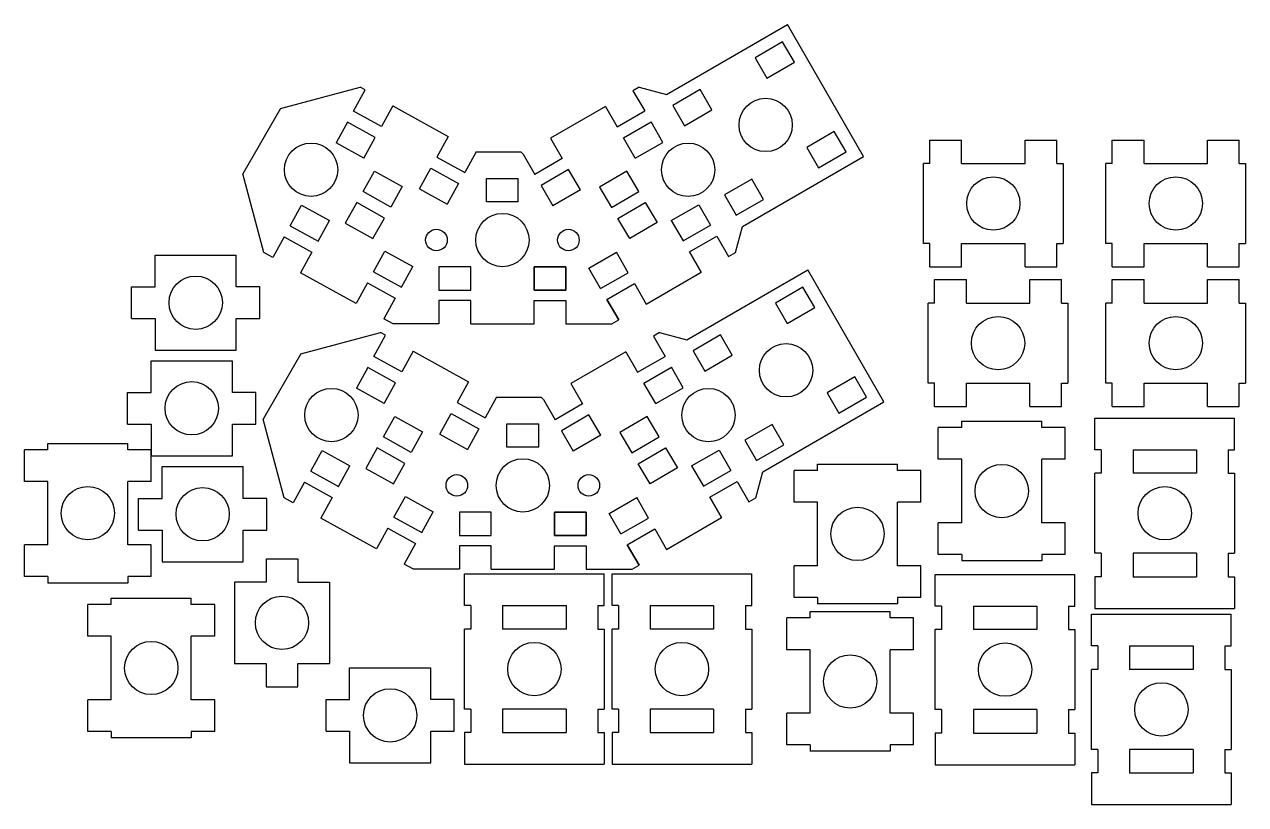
# Model space of a CAD drawing. Header units: millimetres. Extents: x -58 to 134, y 24 to 147.
import ezdxf

# ---------------------------------------------------------------- set-up
doc = ezdxf.new("R2010")
doc.units = ezdxf.units.MM
doc.layers.get('0').update_dxf_attribs({"color": 178, "lineweight": 25, "true_color": 0x00004c})

# ---------------------------------------------------------------- blocks, each defined once
blk = doc.blocks.new('partition')
at = {"color": 1, "true_color": 0xff0000}
for p, q in [((2, 21), (7, 21)), ((2, 17.3), (2, 21)), ((7, 17.3), (7, 21)), ((17, 17.3), (17, 21)), ((17, 21), (22, 21)), ((22, 17.3), (22, 21)), ((2, 17.3), (1, 17.3)), ((1, 4.7), (1, 17.3)), ((7, 17.3), (17, 17.3)), ((22, 17.3), (23, 17.3)), ((23, 17.3), (23, 4.7)), ((2, 4.7), (1, 4.7)), ((2, 1), (2, 4.7)), ((7, 4.7), (17, 4.7)), ((7, 1), (7, 4.7)), ((17, 1), (17, 4.7)), ((22, 1), (22, 4.7)), ((22, 4.7), (23, 4.7)), ((2, 1), (7, 1)), ((17, 1), (22, 1))]:
    blk.add_line(p, q, dxfattribs=at)
blk.add_circle((12, 11), 4.2, dxfattribs=at)
blk = doc.blocks.new('vertex')
at = {"color": 1, "true_color": 0xff0000}
for p, q in [((25.83, 22.95), (44.91, 33.97)), ((56.91, 13.18), (44.91, 33.97)), ((44.15, 31.22), (39.82, 28.72)), ((46, 28.01), (44.15, 31.22)), ((39.82, 28.72), (41.67, 25.51)), ((41.67, 25.51), (46, 28.01)), ((-34.97, 20.74), (-22.43, 24.1)), ((-23.46, 20.31), (-21.62, 23.64)), ((-21.62, 23.64), (-22.43, 24.1)), ((21.54, 24.1), (20.57, 23.53)), ((20.57, 23.53), (22.42, 20.33)), ((21.42, 24.02), (21.54, 24.1)), ((21.54, 24.1), (25.83, 22.95)), ((31.16, 23.72), (26.83, 21.22)), ((33.01, 20.51), (31.16, 23.72)), ((26.83, 21.22), (28.68, 18.01)), ((-34.97, 20.74), (-40.93, 10.41)), ((-19.08, 17.89), (-23.46, 20.31)), ((-17.29, 21.13), (-19.08, 17.89)), ((-17.29, 21.13), (-8.54, 16.3)), ((16.24, 21.03), (7.58, 16.03)), ((16.24, 21.03), (18.09, 17.83)), ((18.09, 17.83), (22.42, 20.33)), ((28.68, 18.01), (33.01, 20.51)), ((-24.43, 18.56), (-26.21, 15.32)), ((-20.05, 16.14), (-24.43, 18.56)), ((19.09, 16.1), (23.42, 18.6)), ((25.27, 15.39), (23.42, 18.6)), ((-21.84, 12.9), (-20.05, 16.14)), ((-8.54, 16.3), (-10.33, 13.06)), ((-8.54, 16.3), (-10.33, 13.06)), ((7.58, 16.03), (9.43, 12.83)), ((20.94, 12.89), (19.09, 16.1)), ((52.3, 17.1), (47.97, 14.6)), ((54.15, 13.9), (52.3, 17.1)), ((-21.84, 12.9), (-26.21, 15.32)), ((-4.16, 13.88), (-5.95, 10.64)), ((-4.16, 13.88), (0, 13.88)), ((-1.25, 13.88), (2.91, 13.88)), ((3.25, 13.53), (2.91, 13.88)), ((3.25, 13.53), (5.1, 10.33)), ((20.94, 12.89), (25.27, 15.39)), ((47.97, 14.6), (49.82, 11.4)), ((49.82, 11.4), (54.15, 13.9)), ((-10.33, 13.06), (-5.95, 10.64)), ((9.43, 12.83), (5.1, 10.33)), ((37.83, 2.16), (56.91, 13.18)), ((-37.62, -1.95), (-40.93, 10.41)), ((-21.97, 7.63), (-20.16, 10.86)), ((-20.16, 10.86), (-15.8, 8.41)), ((-13.08, 8.07), (-11.29, 11.31)), ((-11.29, 11.31), (-6.92, 8.89)), ((-2.5, 6), (-2.5, 9.7)), ((-2.5, 9.7), (2.5, 9.7)), ((2.5, 6), (2.5, 9.7)), ((10.43, 11.1), (6.1, 8.6)), ((12.28, 7.89), (10.43, 11.1)), ((19.61, 10.86), (15.3, 8.32)), ((21.48, 7.67), (19.61, 10.86)), ((-15.8, 8.41), (-17.61, 5.19)), ((-13.08, 8.07), (-8.7, 5.65)), ((-6.92, 8.89), (-8.7, 5.65)), ((6.1, 8.6), (6.1, 8.6)), ((6.1, 8.6), (7.95, 5.39)), ((12.28, 7.89), (7.95, 5.39)), ((15.3, 8.32), (17.17, 5.13)), ((39.31, 9.6), (34.98, 7.1)), ((41.16, 6.4), (39.31, 9.6)), ((-22.95, 5.89), (-24.76, 2.66)), ((-18.59, 3.44), (-22.95, 5.89)), ((-17.61, 5.19), (-21.97, 7.63)), ((2.5, 6), (-2.5, 6)), ((17.17, 5.13), (21.48, 7.67)), ((18.18, 3.41), (22.49, 5.94)), ((22.49, 5.94), (24.37, 2.75)), ((34.98, 7.1), (36.83, 3.9)), ((36.83, 3.9), (41.16, 6.4)), ((-33.43, 2.25), (-31.64, 5.49)), ((-31.64, 5.49), (-27.26, 3.07)), ((26.61, 3.07), (30.94, 5.57)), ((30.94, 5.57), (32.79, 2.36)), ((-33.43, 2.25), (-29.05, -0.17)), ((-29.05, -0.17), (-27.26, 3.07)), ((-24.76, 2.66), (-20.4, 0.22)), ((-20.4, 0.22), (-18.59, 3.44)), ((20.06, 0.22), (18.18, 3.41)), ((24.37, 2.75), (20.06, 0.22)), ((26.61, 3.07), (28.46, -0.14)), ((28.46, -0.14), (32.79, 2.36)), ((36.73, -1.95), (37.83, 2.16)), ((-34.39, 0.5), (-36.18, -2.74)), ((-34.39, 0.5), (-30.02, -1.92)), ((29.46, -1.87), (33.79, 0.63)), ((33.79, 0.63), (35.64, -2.58)), ((33.79, 0.63), (35.64, -2.58)), ((-30.02, -1.92), (-31.81, -5.16)), ((-20.3, -5), (-18.51, -1.76)), ((-18.51, -1.76), (-14.13, -4.18)), ((29.46, -1.87), (31.31, -5.08)), ((31.31, -5.08), (29.46, -1.87)), ((-36.18, -2.74), (-37.62, -1.95)), ((13.62, -4.43), (17.95, -1.93)), ((19.8, -5.14), (17.95, -1.93)), ((35.64, -2.58), (36.73, -1.95)), ((-23.05, -9.99), (-31.81, -5.16)), ((-20.3, -5), (-15.92, -7.42)), ((-15.92, -7.42), (-14.13, -4.18)), ((-10, -4.2), (-10, -7.9)), ((-10, -4.2), (-10, -7.9)), ((-5, -4.2), (-10, -4.2)), ((-5, -7.9), (-5, -4.2)), ((5, -4.2), (5, -7.9)), ((10, -4.2), (5, -4.2)), ((5, -4.2), (10, -4.2)), ((5, -7.9), (5, -4.2)), ((10, -7.9), (10, -4.2)), ((10, -4.2), (10, -7.9)), ((15.47, -7.64), (13.62, -4.43)), ((15.47, -7.64), (19.8, -5.14)), ((22.65, -10.08), (31.31, -5.08)), ((-21.26, -6.75), (-23.05, -9.99)), ((-21.26, -6.75), (-16.89, -9.17)), ((16.47, -9.37), (20.8, -6.87)), ((20.8, -6.87), (22.65, -10.08)), ((20.8, -6.87), (22.65, -10.08)), ((-16.89, -9.17), (-18.67, -12.41)), ((-10, -7.9), (-5, -7.9)), ((-10, -9.5), (-10, -13.2)), ((-5, -9.5), (-10, -9.5)), ((-5, -13.2), (-5, -9.5)), ((5, -7.9), (10, -7.9)), ((10, -7.9), (5, -7.9)), ((5, -9.5), (10, -9.5)), ((5, -13.2), (5, -9.5)), ((10, -9.5), (10, -13.2)), ((16.47, -9.37), (18.32, -12.58)), ((18.32, -12.58), (16.47, -9.37)), ((-17.24, -13.2), (-18.67, -12.41)), ((-10, -13.2), (-17.24, -13.2)), ((-5, -13.2), (5, -13.2)), ((10, -13.2), (17.24, -13.2)), ((17.24, -13.2), (18.32, -12.58))]:
    blk.add_line(p, q, dxfattribs=at)
for centre, radius in [((41.48, 18.13), 4.2), ((-30.16, 11.08), 4.2), ((29.26, 11.07), 4.2), ((0, 0), 4.2), ((-10.4, 0), 1.7), ((10.4, 0), 1.7)]:
    blk.add_circle(centre, radius, dxfattribs=at)
blk = doc.blocks.new('outer endings')
at = {"color": 1, "true_color": 0xff0000}
for p, q in [((-26.41, 34.45), (-26.41, 39.45)), ((-26.41, 39.45), (-4.41, 39.45)), ((-4.41, 34.45), (-4.41, 39.45)), ((-25.41, 34.45), (-26.41, 34.45)), ((-25.41, 34.45), (-25.41, 30.75)), ((-20.41, 34.45), (-20.41, 30.75)), ((-20.41, 34.45), (-10.41, 34.45)), ((-10.41, 34.45), (-10.41, 30.75)), ((-5.41, 34.45), (-5.41, 30.75)), ((-5.41, 34.45), (-4.41, 34.45)), ((-25.41, 30.75), (-26.41, 30.75)), ((-26.41, 18.15), (-26.41, 30.75)), ((-10.41, 30.75), (-20.41, 30.75)), ((-5.41, 30.75), (-4.41, 30.75)), ((-4.41, 30.75), (-4.41, 18.15)), ((-25.41, 18.15), (-26.41, 18.15)), ((-25.41, 18.15), (-25.41, 14.45)), ((-10.41, 18.15), (-20.41, 18.15)), ((-20.41, 18.15), (-20.41, 14.45)), ((-10.41, 18.15), (-10.41, 14.45)), ((-5.41, 18.15), (-5.41, 14.45)), ((-5.41, 18.15), (-4.41, 18.15)), ((-25.41, 14.45), (-26.41, 14.45)), ((-26.41, 14.45), (-26.41, 9.45)), ((-20.41, 14.45), (-10.41, 14.45)), ((-5.41, 14.45), (-4.41, 14.45)), ((-4.41, 14.45), (-4.41, 9.45)), ((-26.41, 9.45), (-4.41, 9.45))]:
    blk.add_line(p, q, dxfattribs=at)
blk.add_circle((-15.41, 24.45), 4.2, dxfattribs=at)
blk = doc.blocks.new('middle segment')
at = {"color": 1, "true_color": 0xff0000}
for p, q in [((-12.8, 22.18), (-7.8, 22.18)), ((-12.8, 22.18), (-12.8, 18.48)), ((-7.8, 22.18), (-7.8, 18.48)), ((-12.8, 18.48), (-17.8, 18.48)), ((-17.8, 18.48), (-17.8, 5.68)), ((-7.8, 18.48), (-2.8, 18.48)), ((-2.8, 18.48), (-2.8, 5.68)), ((-17.8, 5.68), (-12.8, 5.68)), ((-12.8, 5.68), (-12.8, 1.98)), ((-7.8, 1.98), (-7.8, 5.68)), ((-7.8, 5.68), (-2.8, 5.68)), ((-12.8, 1.98), (-7.8, 1.98))]:
    blk.add_line(p, q, dxfattribs=at)
blk.add_circle((-10.3, 12.08), 4.2, dxfattribs=at)

msp = doc.modelspace()

# ---------------------------------------------------------------- linework, layer by layer
at = {"color": 1, "true_color": 0xff0000}
msp.add_line((20, 50), (20, 50), dxfattribs=at)

# ---------------------------------------------------------------- block references
for name, p in [('vertex', (17.24, 113.2)), ('partition', (82.6, 107.96)), ('partition', (111.35, 107.96)), ('vertex', (20.45, 74.55)), ('partition', (83.35, 85.96)), ('partition', (111.35, 85.96)), ('middle segment', (-7.2, 40.82))]:
    msp.add_blockref(name, p, dxfattribs=at)
for name, p, rotation in [('middle segment', (-19.02, 113.63), 90), ('middle segment', (-19.64, 96.99), 90), ('outer endings', (137.02, 45.7), 360), ('partition', (106.92, 61.66), 90), ('partition', (-37.09, 58.17), 90), ('middle segment', (-17.92, 80.3), 90), ('partition', (84.19, 54.9), 90), ('outer endings', (37.68, 21.16), 360), ('outer endings', (60.93, 21.16), 360), ('outer endings', (111.86, 21.08), 360), ('partition', (-27.1, 33.78), 90), ('partition', (83.04, 31.66), 90), ('outer endings', (136.49, 14.81), 360), ('middle segment', (11.62, 48.62), 90)]:
    msp.add_blockref(name, p, dxfattribs=dict(at, rotation=rotation))

doc.saveas('drawing.dxf')
